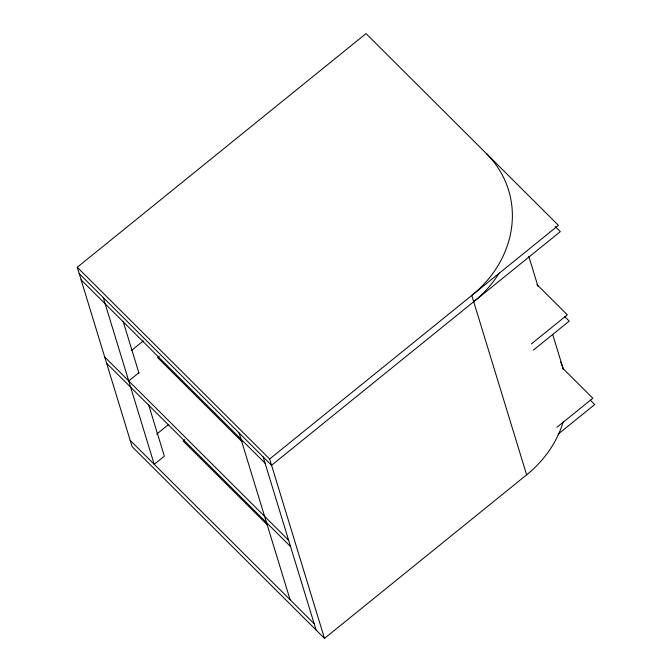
<?xml version="1.0" encoding="UTF-8"?>
<svg xmlns="http://www.w3.org/2000/svg" width="672" height="672" viewBox="0 0 672 672"><rect width="100%" height="100%" fill="white"/><g stroke="black" fill="none" stroke-linecap="round" stroke-linejoin="round"><path stroke-width="1.01" d="M324.492 638.4L132.107 446.662L77.263 267.271L366.03 33.6L558.415 225.338L269.648 459.01L324.492 638.4L526.63 474.835A113.929 99.061 -17 0 0 563.212 421.84M131.233 350.683L143.262 340.948M128.73 380.932L138.844 372.75M159.239 356.244L157.609 357.563L241.962 441.638M156.736 434.095L168.764 424.36M184.741 439.664L183.112 440.983L267.464 525.05M531.468 343.837L567.319 314.824L536.903 284.516M533.383 350.112L569.234 321.107L564.782 316.672M556.97 427.249L592.822 398.244L562.405 367.928M558.071 434.188L594.737 404.519L590.285 400.084M555.139 226.439L560.339 231.622L271.564 465.293L79.178 273.546M77.263 267.271L269.648 459.01M81.102 279.829L265.07 463.176M104.681 356.966L288.649 540.313M106.604 363.241L290.573 546.596M130.183 440.378L314.152 623.734M528.797 256.301L537.97 286.314M552.653 334.345L563.363 369.373A113.929 99.061 -17 0 0 560.734 362.048M526.63 474.835L471.786 295.445A113.929 99.061 -17 0 0 486.276 153.443M263.147 456.901L316.075 630.008M239.098 432.936L290.111 599.768M123.11 321.308L138.995 373.254M148.462 404.225L164.346 456.17L154.232 464.344L103.228 297.511M499.229 273.017A113.929 99.061 -17 0 1 473.701 301.72"/></g></svg>
